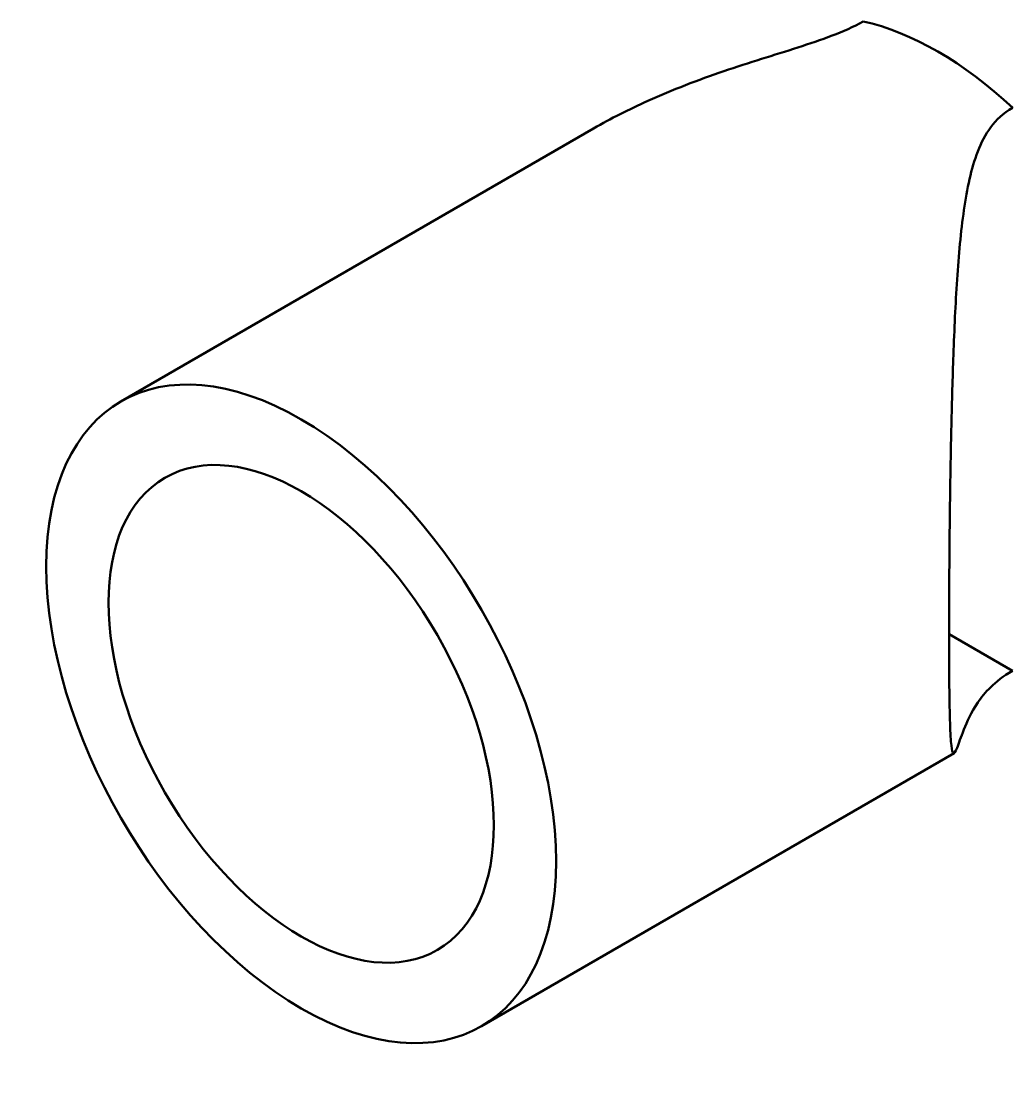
# Model space of a CAD drawing. Header units: inches. Extents: x -1.04 to 0.68, y -0.97 to 0.88.
import ezdxf

# ---------------------------------------------------------------- set-up
doc = ezdxf.new("R2010")
doc.units = ezdxf.units.IN
doc.header["$MEASUREMENT"] = 0
doc.layers.add('Visible (ANSI)', color=7, linetype='Continuous', lineweight=50)

# ---------------------------------------------------------------- blocks, each defined once
blk = doc.blocks.new('DPLX_P019_Camera Shroud_RevA_Sheet_VIEW3')
at = {"layer": 'Visible (ANSI)'}
for p, q in [((-0.045, 0.6957), (-0.8644, 0.2226)), ((0.5713, -0.1805), (0.6815, -0.2441)), ((0.58, -0.3868), (-0.2394, -0.8599))]:
    blk.add_line(p, q, dxfattribs=at)
at = {"layer": 'Visible (ANSI)', "extrusion": (0, 0, -1)}
for centre, major_axis, start_param, end_param in [((0.5519, 0.3186), (0.3125, -0.5413), 3.629244, 4.224737), ((-0.5519, -0.3187), (-0.2362, 0.4091), 2.35619449019242, 8.639379797372005)]:
    blk.add_ellipse(centre, major_axis=major_axis, ratio=0.57735, start_param=start_param, end_param=end_param, dxfattribs=at)
at = {"layer": 'Visible (ANSI)'}
blk.add_ellipse((-0.5519, -0.3187), major_axis=(0.3125, -0.5413), ratio=0.57735, start_param=0.785398, end_param=7.068583, dxfattribs=at)
for points, knots in [([(0.4222, 0.8813), (0.4057, 0.8718), (0.3875, 0.8638), (0.3495, 0.8493), (0.3296, 0.8426), (0.2681, 0.8229), (0.2247, 0.8099), (0.1364, 0.7798), (0.0919, 0.7628), (0.0164, 0.7289), (-0.0152, 0.7129), (-0.045, 0.6957)], [0, 0, 0, 0, 0.178155, 0.178155, 0.35631, 0.35631, 0.712619, 0.712619, 1.068929, 1.068929, 1.339948, 1.339948, 1.339948, 1.339948]), ([(0.6815, -0.2441), (0.665, -0.2536), (0.6531, -0.263), (0.634, -0.2814), (0.627, -0.2903), (0.6094, -0.3163), (0.6025, -0.3323), (0.5917, -0.3594), (0.5881, -0.3702), (0.5824, -0.3845), (0.5804, -0.3878), (0.5774, -0.386), (0.5762, -0.3819), (0.5743, -0.3652), (0.5735, -0.3525), (0.5724, -0.318), (0.572, -0.2962), (0.5714, -0.244), (0.5713, -0.2138), (0.5713, -0.1472), (0.5714, -0.1101), (0.572, -0.0313), (0.5724, 0.0105), (0.5735, 0.0954), (0.5743, 0.1386), (0.5762, 0.2231), (0.5774, 0.2644), (0.5804, 0.3474), (0.5824, 0.3916), (0.5881, 0.4763), (0.5917, 0.5169), (0.6025, 0.5918), (0.6094, 0.6258), (0.627, 0.671), (0.634, 0.685), (0.6531, 0.7105), (0.665, 0.7221), (0.6815, 0.7316)], [-5.336053, -5.336053, -5.336053, -5.336053, -5.157898, -5.157898, -4.979743, -4.979743, -4.623434, -4.623434, -4.267124, -4.267124, -3.910814, -3.910814, -3.600117, -3.600117, -3.28942, -3.28942, -2.978724, -2.978724, -2.668027, -2.668027, -2.35733, -2.35733, -2.046633, -2.046633, -1.735936, -1.735936, -1.425239, -1.425239, -1.068929, -1.068929, -0.712619, -0.712619, -0.35631, -0.35631, -0.178155, -0.178155, 0, 0, 0, 0])]:
    blk.add_open_spline(points, degree=3, knots=knots, dxfattribs=at)

msp = doc.modelspace()

# ---------------------------------------------------------------- block references
msp.add_blockref('DPLX_P019_Camera Shroud_RevA_Sheet_VIEW3', (0, 0))

doc.saveas('drawing.dxf')
